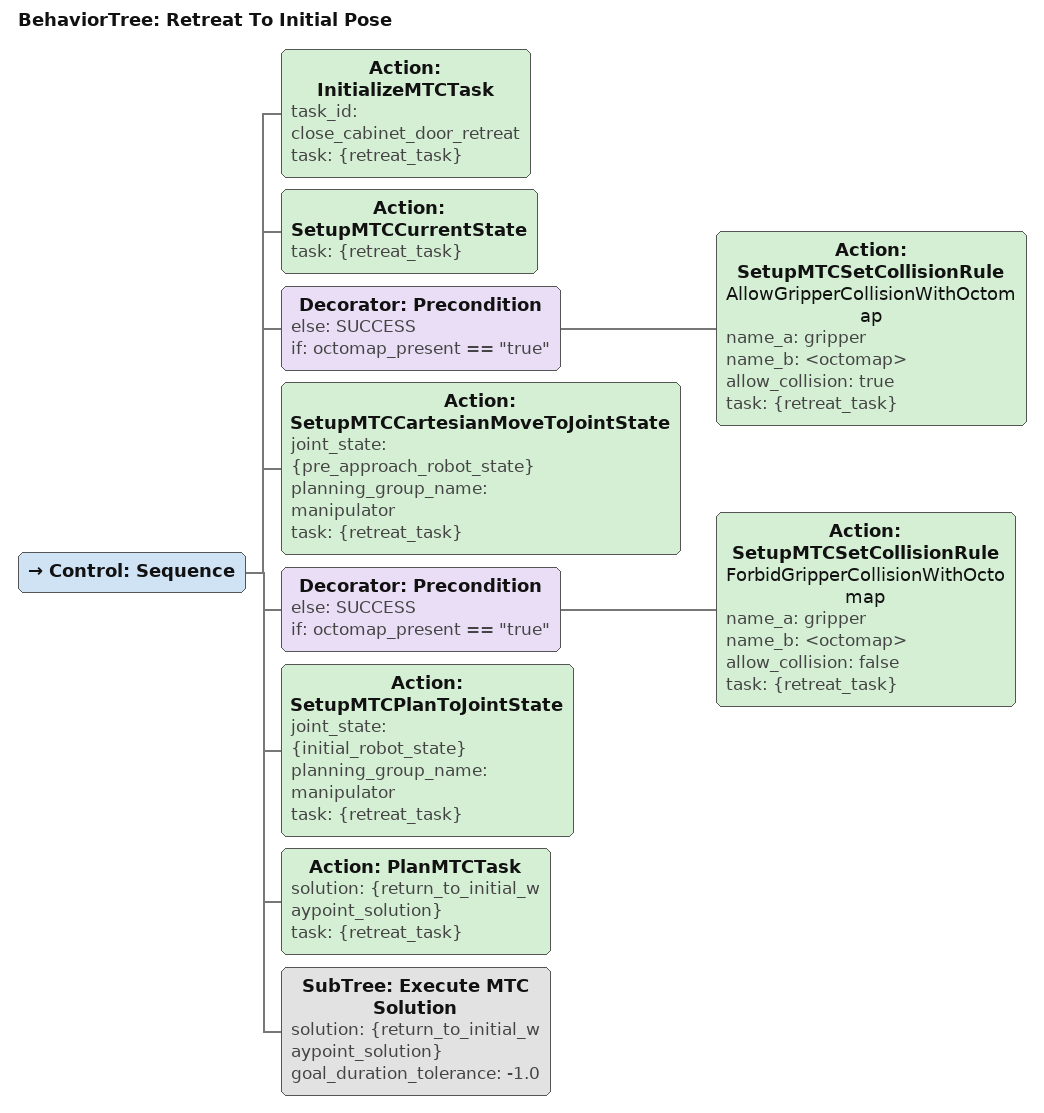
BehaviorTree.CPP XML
<?xml version="1.0" encoding="UTF-8" ?>
<root BTCPP_format="4" main_tree_to_execute="Retreat To Initial Pose">
  <BehaviorTree ID="Retreat To Initial Pose" _description="">
    <Control ID="Sequence">
      <Action
        ID="InitializeMTCTask"
        task_id="close_cabinet_door_retreat"
        task="{retreat_task}"
      />
      <Action ID="SetupMTCCurrentState" task="{retreat_task}" />
      <Decorator
        ID="Precondition"
        else="SUCCESS"
        if="octomap_present == &quot;true&quot;"
      >
        <Action
          ID="SetupMTCSetCollisionRule"
          name="AllowGripperCollisionWithOctomap"
          name_a="gripper"
          name_b="&lt;octomap&gt;"
          allow_collision="true"
          task="{retreat_task}"
        />
      </Decorator>
      <Action
        ID="SetupMTCCartesianMoveToJointState"
        joint_state="{pre_approach_robot_state}"
        planning_group_name="manipulator"
        task="{retreat_task}"
      />
      <Decorator
        ID="Precondition"
        else="SUCCESS"
        if="octomap_present == &quot;true&quot;"
      >
        <Action
          ID="SetupMTCSetCollisionRule"
          name="ForbidGripperCollisionWithOctomap"
          name_a="gripper"
          name_b="&lt;octomap&gt;"
          allow_collision="false"
          task="{retreat_task}"
        />
      </Decorator>
      <Action
        ID="SetupMTCPlanToJointState"
        joint_state="{initial_robot_state}"
        planning_group_name="manipulator"
        task="{retreat_task}"
      />
      <Action
        ID="PlanMTCTask"
        solution="{return_to_initial_waypoint_solution}"
        task="{retreat_task}"
      />
      <SubTree
        ID="Execute MTC Solution"
        solution="{return_to_initial_waypoint_solution}"
        goal_duration_tolerance="-1.0"
      />
    </Control>
  </BehaviorTree>
</root>
